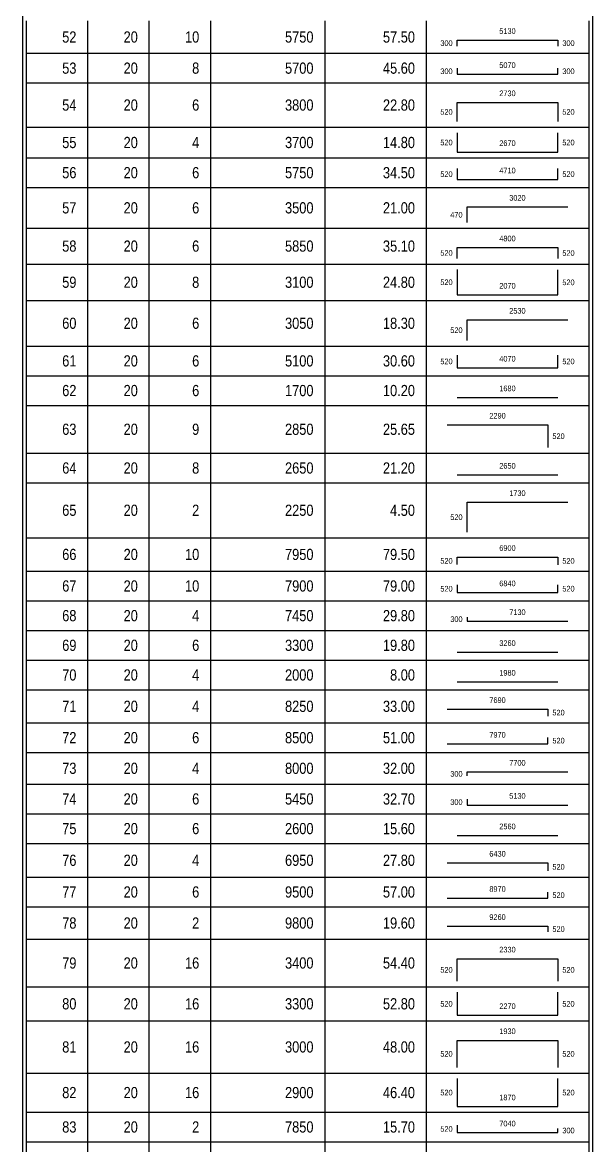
# Model space of a CAD drawing. Extents: x 0 to 206258, y -403073 to 0.
# Drawn here: x 117760 to 122863, y -210197 to -200139 of the extents above; entities that cross this region are included whole.
import ezdxf
from ezdxf.enums import TextEntityAlignment as Align

# ---------------------------------------------------------------- set-up
doc = ezdxf.new("R2010")
doc.units = 0
doc.header["$LTSCALE"] = 1000
for name, color, linetype, true_color in [('Quantity Table Line', 171, 'Continuous', 0xaaaaff), ('Quantity Table Rebar Line', 112, 'Continuous', 0x00bd5e), ('Quantity Table Text', 8, 'Continuous', 0x414141)]:
    doc.layers.add(name, color=color, linetype=linetype, true_color=true_color)
doc.layers.add('Section Small Text', color=5, linetype='Continuous')
doc.styles.add('Quantity Table Text', font='ARIALN.TTF', dxfattribs={"height": 100})
doc.styles.add('Section Small Text', font='ARIALN.TTF', dxfattribs={"height": 50})

msp = doc.modelspace()

# ---------------------------------------------------------------- linework, layer by layer
at = {"layer": 'Quantity Table Line', "transparency": 33554687}
for points in [[(117759.517, -179954.284), (117759.517, -220070.683)], [(122863.032, -179954.284), (122863.032, -220070.683)], [(117792.85, -200123.563), (117792.85, -200415.545)], [(118342.568, -200123.563), (118342.568, -200415.545)], [(118342.568, -200123.563), (118342.568, -200415.545)], [(118892.286, -200123.563), (118892.286, -200415.545)], [(118892.286, -200123.563), (118892.286, -200415.545)], [(119442.199, -200123.563), (119442.199, -200415.545)], [(119442.199, -200123.563), (119442.199, -200415.545)], [(120464.964, -200123.563), (120464.964, -200415.545)], [(120464.964, -200123.563), (120464.964, -200415.545)], [(121373.34, -200123.563), (121373.34, -200415.545)], [(121373.34, -200123.563), (121373.34, -200415.545)], [(122829.699, -200123.563), (122829.699, -200415.545)], [(117792.85, -200415.545), (118342.568, -200415.545)], [(117792.85, -200415.545), (118342.568, -200415.545)], [(117792.85, -200415.545), (117792.85, -200681.17)], [(118342.568, -200415.545), (118892.286, -200415.545)], [(118342.568, -200415.545), (118342.568, -200681.17)], [(118342.568, -200415.545), (118892.286, -200415.545)], [(118342.568, -200415.545), (118342.568, -200681.17)], [(118892.286, -200415.545), (119442.199, -200415.545)], [(118892.286, -200415.545), (118892.286, -200681.17)], [(118892.286, -200415.545), (119442.199, -200415.545)], [(118892.286, -200415.545), (118892.286, -200681.17)], [(119442.199, -200415.545), (120464.964, -200415.545)], [(119442.199, -200415.545), (119442.199, -200681.17)], [(119442.199, -200415.545), (120464.964, -200415.545)], [(119442.199, -200415.545), (119442.199, -200681.17)], [(120464.964, -200415.545), (121373.34, -200415.545)], [(120464.964, -200415.545), (120464.964, -200681.17)], [(120464.964, -200415.545), (121373.34, -200415.545)], [(120464.964, -200415.545), (120464.964, -200681.17)], [(121373.34, -200415.545), (122829.699, -200415.545)], [(121373.34, -200415.545), (121373.34, -200681.17)], [(121373.34, -200415.545), (122829.699, -200415.545)], [(121373.34, -200415.545), (121373.34, -200681.17)], [(122829.699, -200415.545), (122829.699, -200681.17)], [(117792.85, -200681.17), (118342.568, -200681.17)], [(117792.85, -200681.17), (118342.568, -200681.17)], [(117792.85, -200681.17), (117792.85, -201076.66)], [(118342.568, -200681.17), (118892.286, -200681.17)], [(118342.568, -200681.17), (118342.568, -201076.66)], [(118342.568, -200681.17), (118892.286, -200681.17)], [(118342.568, -200681.17), (118342.568, -201076.66)], [(118892.286, -200681.17), (119442.199, -200681.17)], [(118892.286, -200681.17), (118892.286, -201076.66)], [(118892.286, -200681.17), (119442.199, -200681.17)], [(118892.286, -200681.17), (118892.286, -201076.66)], [(119442.199, -200681.17), (120464.964, -200681.17)], [(119442.199, -200681.17), (119442.199, -201076.66)], [(119442.199, -200681.17), (120464.964, -200681.17)], [(119442.199, -200681.17), (119442.199, -201076.66)], [(120464.964, -200681.17), (121373.34, -200681.17)], [(120464.964, -200681.17), (120464.964, -201076.66)], [(120464.964, -200681.17), (121373.34, -200681.17)], [(120464.964, -200681.17), (120464.964, -201076.66)], [(121373.34, -200681.17), (122829.699, -200681.17)], [(121373.34, -200681.17), (121373.34, -201076.66)], [(121373.34, -200681.17), (122829.699, -200681.17)], [(121373.34, -200681.17), (121373.34, -201076.66)], [(122829.699, -200681.17), (122829.699, -201076.66)], [(117792.85, -201076.66), (118342.568, -201076.66)], [(117792.85, -201076.66), (118342.568, -201076.66)], [(117792.85, -201076.66), (117792.85, -201351.791)], [(118342.568, -201076.66), (118892.286, -201076.66)], [(118342.568, -201076.66), (118342.568, -201351.791)], [(118342.568, -201076.66), (118892.286, -201076.66)], [(118342.568, -201076.66), (118342.568, -201351.791)], [(118892.286, -201076.66), (119442.199, -201076.66)], [(118892.286, -201076.66), (118892.286, -201351.791)], [(118892.286, -201076.66), (119442.199, -201076.66)], [(118892.286, -201076.66), (118892.286, -201351.791)], [(119442.199, -201076.66), (120464.964, -201076.66)], [(119442.199, -201076.66), (119442.199, -201351.791)], [(119442.199, -201076.66), (120464.964, -201076.66)], [(119442.199, -201076.66), (119442.199, -201351.791)], [(120464.964, -201076.66), (121373.34, -201076.66)], [(120464.964, -201076.66), (120464.964, -201351.791)], [(120464.964, -201076.66), (121373.34, -201076.66)], [(120464.964, -201076.66), (120464.964, -201351.791)], [(121373.34, -201076.66), (122829.699, -201076.66)], [(121373.34, -201076.66), (121373.34, -201351.791)], [(121373.34, -201076.66), (122829.699, -201076.66)], [(121373.34, -201076.66), (121373.34, -201351.791)], [(122829.699, -201076.66), (122829.699, -201351.791)], [(117792.85, -201351.791), (118342.568, -201351.791)], [(117792.85, -201351.791), (118342.568, -201351.791)], [(117792.85, -201351.791), (117792.85, -201617.416)], [(118342.568, -201351.791), (118892.286, -201351.791)], [(118342.568, -201351.791), (118342.568, -201617.416)], [(118342.568, -201351.791), (118892.286, -201351.791)], [(118342.568, -201351.791), (118342.568, -201617.416)], [(118892.286, -201351.791), (119442.199, -201351.791)], [(118892.286, -201351.791), (118892.286, -201617.416)], [(118892.286, -201351.791), (119442.199, -201351.791)], [(118892.286, -201351.791), (118892.286, -201617.416)], [(119442.199, -201351.791), (120464.964, -201351.791)], [(119442.199, -201351.791), (119442.199, -201617.416)], [(119442.199, -201351.791), (120464.964, -201351.791)], [(119442.199, -201351.791), (119442.199, -201617.416)], [(120464.964, -201351.791), (121373.34, -201351.791)], [(120464.964, -201351.791), (120464.964, -201617.416)], [(120464.964, -201351.791), (121373.34, -201351.791)], [(120464.964, -201351.791), (120464.964, -201617.416)], [(121373.34, -201351.791), (122829.699, -201351.791)], [(121373.34, -201351.791), (121373.34, -201617.416)], [(121373.34, -201351.791), (122829.699, -201351.791)], [(121373.34, -201351.791), (121373.34, -201617.416)], [(122829.699, -201351.791), (122829.699, -201617.416)], [(117792.85, -201617.416), (118342.568, -201617.416)], [(117792.85, -201617.416), (118342.568, -201617.416)], [(117792.85, -201617.416), (117792.85, -201981.403)], [(118342.568, -201617.416), (118892.286, -201617.416)], [(118342.568, -201617.416), (118342.568, -201981.403)], [(118342.568, -201617.416), (118892.286, -201617.416)], [(118342.568, -201617.416), (118342.568, -201981.403)], [(118892.286, -201617.416), (119442.199, -201617.416)], [(118892.286, -201617.416), (118892.286, -201981.403)], [(118892.286, -201617.416), (119442.199, -201617.416)], [(118892.286, -201617.416), (118892.286, -201981.403)], [(119442.199, -201617.416), (120464.964, -201617.416)], [(119442.199, -201617.416), (119442.199, -201981.403)], [(119442.199, -201617.416), (120464.964, -201617.416)], [(119442.199, -201617.416), (119442.199, -201981.403)], [(120464.964, -201617.416), (121373.34, -201617.416)], [(120464.964, -201617.416), (120464.964, -201981.403)], [(120464.964, -201617.416), (121373.34, -201617.416)], [(120464.964, -201617.416), (120464.964, -201981.403)], [(121373.34, -201617.416), (122829.699, -201617.416)], [(121373.34, -201617.416), (121373.34, -201981.403)], [(121373.34, -201617.416), (122829.699, -201617.416)], [(121373.34, -201617.416), (121373.34, -201981.403)], [(122829.699, -201617.416), (122829.699, -201981.403)], [(117792.85, -201981.403), (118342.568, -201981.403)], [(117792.85, -201981.403), (118342.568, -201981.403)], [(117792.85, -201981.403), (117792.85, -202302.909)], [(118342.568, -201981.403), (118892.286, -201981.403)], [(118342.568, -201981.403), (118342.568, -202302.909)], [(118342.568, -201981.403), (118892.286, -201981.403)], [(118342.568, -201981.403), (118342.568, -202302.909)], [(118892.286, -201981.403), (119442.199, -201981.403)], [(118892.286, -201981.403), (118892.286, -202302.909)], [(118892.286, -201981.403), (119442.199, -201981.403)], [(118892.286, -201981.403), (118892.286, -202302.909)], [(119442.199, -201981.403), (120464.964, -201981.403)], [(119442.199, -201981.403), (119442.199, -202302.909)], [(119442.199, -201981.403), (120464.964, -201981.403)], [(119442.199, -201981.403), (119442.199, -202302.909)], [(120464.964, -201981.403), (121373.34, -201981.403)], [(120464.964, -201981.403), (120464.964, -202302.909)], [(120464.964, -201981.403), (121373.34, -201981.403)], [(120464.964, -201981.403), (120464.964, -202302.909)], [(121373.34, -201981.403), (122829.699, -201981.403)], [(121373.34, -201981.403), (121373.34, -202302.909)], [(121373.34, -201981.403), (122829.699, -201981.403)], [(121373.34, -201981.403), (121373.34, -202302.909)], [(122829.699, -201981.403), (122829.699, -202302.909)], [(117792.85, -202302.909), (118342.568, -202302.909)], [(117792.85, -202302.909), (118342.568, -202302.909)], [(117792.85, -202302.909), (117792.85, -202629)], [(118342.568, -202302.909), (118892.286, -202302.909)], [(118342.568, -202302.909), (118342.568, -202629)], [(118342.568, -202302.909), (118892.286, -202302.909)], [(118342.568, -202302.909), (118342.568, -202629)], [(118892.286, -202302.909), (119442.199, -202302.909)], [(118892.286, -202302.909), (118892.286, -202629)], [(118892.286, -202302.909), (119442.199, -202302.909)], [(118892.286, -202302.909), (118892.286, -202629)], [(119442.199, -202302.909), (120464.964, -202302.909)], [(119442.199, -202302.909), (119442.199, -202629)], [(119442.199, -202302.909), (120464.964, -202302.909)], [(119442.199, -202302.909), (119442.199, -202629)], [(120464.964, -202302.909), (121373.34, -202302.909)], [(120464.964, -202302.909), (120464.964, -202629)], [(120464.964, -202302.909), (121373.34, -202302.909)], [(120464.964, -202302.909), (120464.964, -202629)], [(121373.34, -202302.909), (122829.699, -202302.909)], [(121373.34, -202302.909), (121373.34, -202629)], [(121373.34, -202302.909), (122829.699, -202302.909)], [(121373.34, -202302.909), (121373.34, -202629)], [(122829.699, -202302.909), (122829.699, -202629)], [(117792.85, -202629), (118342.568, -202629)], [(117792.85, -202629), (118342.568, -202629)], [(117792.85, -202629), (117792.85, -203037.487)], [(118342.568, -202629), (118892.286, -202629)], [(118342.568, -202629), (118342.568, -203037.487)], [(118342.568, -202629), (118892.286, -202629)], [(118342.568, -202629), (118342.568, -203037.487)], [(118892.286, -202629), (119442.199, -202629)], [(118892.286, -202629), (118892.286, -203037.487)], [(118892.286, -202629), (119442.199, -202629)], [(118892.286, -202629), (118892.286, -203037.487)], [(119442.199, -202629), (120464.964, -202629)], [(119442.199, -202629), (119442.199, -203037.487)], [(119442.199, -202629), (120464.964, -202629)], [(119442.199, -202629), (119442.199, -203037.487)], [(120464.964, -202629), (121373.34, -202629)], [(120464.964, -202629), (120464.964, -203037.487)], [(120464.964, -202629), (121373.34, -202629)], [(120464.964, -202629), (120464.964, -203037.487)], [(121373.34, -202629), (122829.699, -202629)], [(121373.34, -202629), (121373.34, -203037.487)], [(121373.34, -202629), (122829.699, -202629)], [(121373.34, -202629), (121373.34, -203037.487)], [(122829.699, -202629), (122829.699, -203037.487)], [(117792.85, -203037.487), (118342.568, -203037.487)], [(117792.85, -203037.487), (118342.568, -203037.487)], [(117792.85, -203037.487), (117792.85, -203303.112)], [(118342.568, -203037.487), (118892.286, -203037.487)], [(118342.568, -203037.487), (118342.568, -203303.112)], [(118342.568, -203037.487), (118892.286, -203037.487)], [(118342.568, -203037.487), (118342.568, -203303.112)], [(118892.286, -203037.487), (119442.199, -203037.487)], [(118892.286, -203037.487), (118892.286, -203303.112)], [(118892.286, -203037.487), (119442.199, -203037.487)], [(118892.286, -203037.487), (118892.286, -203303.112)], [(119442.199, -203037.487), (120464.964, -203037.487)], [(119442.199, -203037.487), (119442.199, -203303.112)], [(119442.199, -203037.487), (120464.964, -203037.487)], [(119442.199, -203037.487), (119442.199, -203303.112)], [(120464.964, -203037.487), (121373.34, -203037.487)], [(120464.964, -203037.487), (120464.964, -203303.112)], [(120464.964, -203037.487), (121373.34, -203037.487)], [(120464.964, -203037.487), (120464.964, -203303.112)], [(121373.34, -203037.487), (122829.699, -203037.487)], [(121373.34, -203037.487), (121373.34, -203303.112)], [(121373.34, -203037.487), (122829.699, -203037.487)], [(121373.34, -203037.487), (121373.34, -203303.112)], [(122829.699, -203037.487), (122829.699, -203303.112)], [(117792.85, -203303.112), (118342.568, -203303.112)], [(117792.85, -203303.112), (118342.568, -203303.112)], [(117792.85, -203303.112), (117792.85, -203568.737)], [(118342.568, -203303.112), (118892.286, -203303.112)], [(118342.568, -203303.112), (118342.568, -203568.737)], [(118342.568, -203303.112), (118892.286, -203303.112)], [(118342.568, -203303.112), (118342.568, -203568.737)], [(118892.286, -203303.112), (119442.199, -203303.112)], [(118892.286, -203303.112), (118892.286, -203568.737)], [(118892.286, -203303.112), (119442.199, -203303.112)], [(118892.286, -203303.112), (118892.286, -203568.737)], [(119442.199, -203303.112), (120464.964, -203303.112)], [(119442.199, -203303.112), (119442.199, -203568.737)], [(119442.199, -203303.112), (120464.964, -203303.112)], [(119442.199, -203303.112), (119442.199, -203568.737)], [(120464.964, -203303.112), (121373.34, -203303.112)], [(120464.964, -203303.112), (120464.964, -203568.737)], [(120464.964, -203303.112), (121373.34, -203303.112)], [(120464.964, -203303.112), (120464.964, -203568.737)], [(121373.34, -203303.112), (122829.699, -203303.112)], [(121373.34, -203303.112), (121373.34, -203568.737)], [(121373.34, -203303.112), (122829.699, -203303.112)], [(121373.34, -203303.112), (121373.34, -203568.737)], [(122829.699, -203303.112), (122829.699, -203568.737)], [(117792.85, -203568.737), (118342.568, -203568.737)], [(117792.85, -203568.737), (118342.568, -203568.737)], [(117792.85, -203568.737), (117792.85, -203996.537)], [(118342.568, -203568.737), (118892.286, -203568.737)], [(118342.568, -203568.737), (118342.568, -203996.537)], [(118342.568, -203568.737), (118892.286, -203568.737)], [(118342.568, -203568.737), (118342.568, -203996.537)], [(118892.286, -203568.737), (119442.199, -203568.737)], [(118892.286, -203568.737), (118892.286, -203996.537)], [(118892.286, -203568.737), (119442.199, -203568.737)], [(118892.286, -203568.737), (118892.286, -203996.537)], [(119442.199, -203568.737), (120464.964, -203568.737)], [(119442.199, -203568.737), (119442.199, -203996.537)], [(119442.199, -203568.737), (120464.964, -203568.737)], [(119442.199, -203568.737), (119442.199, -203996.537)], [(120464.964, -203568.737), (121373.34, -203568.737)], [(120464.964, -203568.737), (120464.964, -203996.537)], [(120464.964, -203568.737), (121373.34, -203568.737)], [(120464.964, -203568.737), (120464.964, -203996.537)], [(121373.34, -203568.737), (122829.699, -203568.737)], [(121373.34, -203568.737), (121373.34, -203996.537)], [(121373.34, -203568.737), (122829.699, -203568.737)], [(121373.34, -203568.737), (121373.34, -203996.537)], [(122829.699, -203568.737), (122829.699, -203996.537)], [(117792.85, -203996.537), (118342.568, -203996.537)], [(117792.85, -203996.537), (118342.568, -203996.537)], [(117792.85, -203996.537), (117792.85, -204262.162)], [(118342.568, -203996.537), (118892.286, -203996.537)], [(118342.568, -203996.537), (118342.568, -204262.162)], [(118342.568, -203996.537), (118892.286, -203996.537)], [(118342.568, -203996.537), (118342.568, -204262.162)], [(118892.286, -203996.537), (119442.199, -203996.537)], [(118892.286, -203996.537), (118892.286, -204262.162)], [(118892.286, -203996.537), (119442.199, -203996.537)], [(118892.286, -203996.537), (118892.286, -204262.162)], [(119442.199, -203996.537), (120464.964, -203996.537)], [(119442.199, -203996.537), (119442.199, -204262.162)], [(119442.199, -203996.537), (120464.964, -203996.537)], [(119442.199, -203996.537), (119442.199, -204262.162)], [(120464.964, -203996.537), (121373.34, -203996.537)], [(120464.964, -203996.537), (120464.964, -204262.162)], [(120464.964, -203996.537), (121373.34, -203996.537)], [(120464.964, -203996.537), (120464.964, -204262.162)], [(121373.34, -203996.537), (122829.699, -203996.537)], [(121373.34, -203996.537), (121373.34, -204262.162)], [(121373.34, -203996.537), (122829.699, -203996.537)], [(121373.34, -203996.537), (121373.34, -204262.162)], [(122829.699, -203996.537), (122829.699, -204262.162)], [(117792.85, -204262.162), (118342.568, -204262.162)], [(117792.85, -204262.162), (118342.568, -204262.162)], [(117792.85, -204262.162), (117792.85, -204753.779)], [(118342.568, -204262.162), (118892.286, -204262.162)], [(118342.568, -204262.162), (118342.568, -204753.779)], [(118342.568, -204262.162), (118892.286, -204262.162)], [(118342.568, -204262.162), (118342.568, -204753.779)], [(118892.286, -204262.162), (119442.199, -204262.162)], [(118892.286, -204262.162), (118892.286, -204753.779)], [(118892.286, -204262.162), (119442.199, -204262.162)], [(118892.286, -204262.162), (118892.286, -204753.779)], [(119442.199, -204262.162), (120464.964, -204262.162)], [(119442.199, -204262.162), (119442.199, -204753.779)], [(119442.199, -204262.162), (120464.964, -204262.162)], [(119442.199, -204262.162), (119442.199, -204753.779)], [(120464.964, -204262.162), (121373.34, -204262.162)], [(120464.964, -204262.162), (120464.964, -204753.779)], [(120464.964, -204262.162), (121373.34, -204262.162)], [(120464.964, -204262.162), (120464.964, -204753.779)], [(121373.34, -204262.162), (122829.699, -204262.162)], [(121373.34, -204262.162), (121373.34, -204753.779)], [(121373.34, -204262.162), (122829.699, -204262.162)], [(121373.34, -204262.162), (121373.34, -204753.779)], [(122829.699, -204262.162), (122829.699, -204753.779)], [(117792.85, -204753.779), (118342.568, -204753.779)], [(117792.85, -204753.779), (118342.568, -204753.779)], [(117792.85, -204753.779), (117792.85, -205053.226)], [(118342.568, -204753.779), (118892.286, -204753.779)], [(118342.568, -204753.779), (118342.568, -205053.226)], [(118342.568, -204753.779), (118892.286, -204753.779)], [(118342.568, -204753.779), (118342.568, -205053.226)], [(118892.286, -204753.779), (119442.199, -204753.779)], [(118892.286, -204753.779), (118892.286, -205053.226)], [(118892.286, -204753.779), (119442.199, -204753.779)], [(118892.286, -204753.779), (118892.286, -205053.226)], [(119442.199, -204753.779), (120464.964, -204753.779)], [(119442.199, -204753.779), (119442.199, -205053.226)], [(119442.199, -204753.779), (120464.964, -204753.779)], [(119442.199, -204753.779), (119442.199, -205053.226)], [(120464.964, -204753.779), (121373.34, -204753.779)], [(120464.964, -204753.779), (120464.964, -205053.226)], [(120464.964, -204753.779), (121373.34, -204753.779)], [(120464.964, -204753.779), (120464.964, -205053.226)], [(121373.34, -204753.779), (122829.699, -204753.779)], [(121373.34, -204753.779), (121373.34, -205053.226)], [(121373.34, -204753.779), (122829.699, -204753.779)], [(121373.34, -204753.779), (121373.34, -205053.226)], [(122829.699, -204753.779), (122829.699, -205053.226)], [(117792.85, -205053.226), (118342.568, -205053.226)], [(117792.85, -205053.226), (118342.568, -205053.226)], [(117792.85, -205053.226), (117792.85, -205318.851)], [(118342.568, -205053.226), (118892.286, -205053.226)], [(118342.568, -205053.226), (118342.568, -205318.851)], [(118342.568, -205053.226), (118892.286, -205053.226)], [(118342.568, -205053.226), (118342.568, -205318.851)], [(118892.286, -205053.226), (119442.199, -205053.226)], [(118892.286, -205053.226), (118892.286, -205318.851)], [(118892.286, -205053.226), (119442.199, -205053.226)], [(118892.286, -205053.226), (118892.286, -205318.851)], [(119442.199, -205053.226), (120464.964, -205053.226)], [(119442.199, -205053.226), (119442.199, -205318.851)], [(119442.199, -205053.226), (120464.964, -205053.226)], [(119442.199, -205053.226), (119442.199, -205318.851)], [(120464.964, -205053.226), (121373.34, -205053.226)], [(120464.964, -205053.226), (120464.964, -205318.851)], [(120464.964, -205053.226), (121373.34, -205053.226)], [(120464.964, -205053.226), (120464.964, -205318.851)], [(121373.34, -205053.226), (122829.699, -205053.226)], [(121373.34, -205053.226), (121373.34, -205318.851)], [(121373.34, -205053.226), (122829.699, -205053.226)], [(121373.34, -205053.226), (121373.34, -205318.851)], [(122829.699, -205053.226), (122829.699, -205318.851)], [(117792.85, -205318.851), (118342.568, -205318.851)], [(117792.85, -205318.851), (118342.568, -205318.851)], [(117792.85, -205318.851), (117792.85, -205584.476)], [(118342.568, -205318.851), (118892.286, -205318.851)], [(118342.568, -205318.851), (118342.568, -205584.476)], [(118342.568, -205318.851), (118892.286, -205318.851)], [(118342.568, -205318.851), (118342.568, -205584.476)], [(118892.286, -205318.851), (119442.199, -205318.851)], [(118892.286, -205318.851), (118892.286, -205584.476)], [(118892.286, -205318.851), (119442.199, -205318.851)], [(118892.286, -205318.851), (118892.286, -205584.476)], [(119442.199, -205318.851), (120464.964, -205318.851)], [(119442.199, -205318.851), (119442.199, -205584.476)], [(119442.199, -205318.851), (120464.964, -205318.851)], [(119442.199, -205318.851), (119442.199, -205584.476)], [(120464.964, -205318.851), (121373.34, -205318.851)], [(120464.964, -205318.851), (120464.964, -205584.476)], [(120464.964, -205318.851), (121373.34, -205318.851)], [(120464.964, -205318.851), (120464.964, -205584.476)], [(121373.34, -205318.851), (122829.699, -205318.851)], [(121373.34, -205318.851), (121373.34, -205584.476)], [(121373.34, -205318.851), (122829.699, -205318.851)], [(121373.34, -205318.851), (121373.34, -205584.476)], [(122829.699, -205318.851), (122829.699, -205584.476)], [(117792.85, -205584.476), (118342.568, -205584.476)], [(117792.85, -205584.476), (118342.568, -205584.476)], [(117792.85, -205584.476), (117792.85, -205850.101)], [(118342.568, -205584.476), (118892.286, -205584.476)], [(118342.568, -205584.476), (118342.568, -205850.101)], [(118342.568, -205584.476), (118892.286, -205584.476)], [(118342.568, -205584.476), (118342.568, -205850.101)], [(118892.286, -205584.476), (119442.199, -205584.476)], [(118892.286, -205584.476), (118892.286, -205850.101)], [(118892.286, -205584.476), (119442.199, -205584.476)], [(118892.286, -205584.476), (118892.286, -205850.101)], [(119442.199, -205584.476), (120464.964, -205584.476)], [(119442.199, -205584.476), (119442.199, -205850.101)], [(119442.199, -205584.476), (120464.964, -205584.476)], [(119442.199, -205584.476), (119442.199, -205850.101)], [(120464.964, -205584.476), (121373.34, -205584.476)], [(120464.964, -205584.476), (120464.964, -205850.101)], [(120464.964, -205584.476), (121373.34, -205584.476)], [(120464.964, -205584.476), (120464.964, -205850.101)], [(121373.34, -205584.476), (122829.699, -205584.476)], [(121373.34, -205584.476), (121373.34, -205850.101)], [(121373.34, -205584.476), (122829.699, -205584.476)], [(121373.34, -205584.476), (121373.34, -205850.101)], [(122829.699, -205584.476), (122829.699, -205850.101)], [(117792.85, -205850.101), (118342.568, -205850.101)], [(117792.85, -205850.101), (118342.568, -205850.101)], [(117792.85, -205850.101), (117792.85, -206115.726)], [(118342.568, -205850.101), (118892.286, -205850.101)], [(118342.568, -205850.101), (118342.568, -206115.726)], [(118342.568, -205850.101), (118892.286, -205850.101)], [(118342.568, -205850.101), (118342.568, -206115.726)], [(118892.286, -205850.101), (119442.199, -205850.101)], [(118892.286, -205850.101), (118892.286, -206115.726)], [(118892.286, -205850.101), (119442.199, -205850.101)], [(118892.286, -205850.101), (118892.286, -206115.726)], [(119442.199, -205850.101), (120464.964, -205850.101)], [(119442.199, -205850.101), (119442.199, -206115.726)], [(119442.199, -205850.101), (120464.964, -205850.101)], [(119442.199, -205850.101), (119442.199, -206115.726)], [(120464.964, -205850.101), (121373.34, -205850.101)], [(120464.964, -205850.101), (120464.964, -206115.726)], [(120464.964, -205850.101), (121373.34, -205850.101)], [(120464.964, -205850.101), (120464.964, -206115.726)], [(121373.34, -205850.101), (122829.699, -205850.101)], [(121373.34, -205850.101), (121373.34, -206115.726)], [(121373.34, -205850.101), (122829.699, -205850.101)], [(121373.34, -205850.101), (121373.34, -206115.726)], [(122829.699, -205850.101), (122829.699, -206115.726)], [(117792.85, -206115.726), (118342.568, -206115.726)], [(117792.85, -206115.726), (118342.568, -206115.726)], [(117792.85, -206115.726), (117792.85, -206411.663)], [(118342.568, -206115.726), (118892.286, -206115.726)], [(118342.568, -206115.726), (118342.568, -206411.663)], [(118342.568, -206115.726), (118892.286, -206115.726)], [(118342.568, -206115.726), (118342.568, -206411.663)], [(118892.286, -206115.726), (119442.199, -206115.726)], [(118892.286, -206115.726), (118892.286, -206411.663)], [(118892.286, -206115.726), (119442.199, -206115.726)], [(118892.286, -206115.726), (118892.286, -206411.663)], [(119442.199, -206115.726), (120464.964, -206115.726)], [(119442.199, -206115.726), (119442.199, -206411.663)], [(119442.199, -206115.726), (120464.964, -206115.726)], [(119442.199, -206115.726), (119442.199, -206411.663)], [(120464.964, -206115.726), (121373.34, -206115.726)], [(120464.964, -206115.726), (120464.964, -206411.663)], [(120464.964, -206115.726), (121373.34, -206115.726)], [(120464.964, -206115.726), (120464.964, -206411.663)], [(121373.34, -206115.726), (122829.699, -206115.726)], [(121373.34, -206115.726), (121373.34, -206411.663)], [(121373.34, -206115.726), (122829.699, -206115.726)], [(121373.34, -206115.726), (121373.34, -206411.663)], [(122829.699, -206115.726), (122829.699, -206411.663)], [(117792.85, -206411.663), (118342.568, -206411.663)], [(117792.85, -206411.663), (118342.568, -206411.663)], [(117792.85, -206411.663), (117792.85, -206677.288)], [(118342.568, -206411.663), (118892.286, -206411.663)], [(118342.568, -206411.663), (118342.568, -206677.288)], [(118342.568, -206411.663), (118892.286, -206411.663)], [(118342.568, -206411.663), (118342.568, -206677.288)], [(118892.286, -206411.663), (119442.199, -206411.663)], [(118892.286, -206411.663), (118892.286, -206677.288)], [(118892.286, -206411.663), (119442.199, -206411.663)], [(118892.286, -206411.663), (118892.286, -206677.288)], [(119442.199, -206411.663), (120464.964, -206411.663)], [(119442.199, -206411.663), (119442.199, -206677.288)], [(119442.199, -206411.663), (120464.964, -206411.663)], [(119442.199, -206411.663), (119442.199, -206677.288)], [(120464.964, -206411.663), (121373.34, -206411.663)], [(120464.964, -206411.663), (120464.964, -206677.288)], [(120464.964, -206411.663), (121373.34, -206411.663)], [(120464.964, -206411.663), (120464.964, -206677.288)], [(121373.34, -206411.663), (122829.699, -206411.663)], [(121373.34, -206411.663), (121373.34, -206677.288)], [(121373.34, -206411.663), (122829.699, -206411.663)], [(121373.34, -206411.663), (121373.34, -206677.288)], [(122829.699, -206411.663), (122829.699, -206677.288)], [(117792.85, -206677.288), (118342.568, -206677.288)], [(117792.85, -206677.288), (118342.568, -206677.288)], [(117792.85, -206677.288), (117792.85, -206960.445)], [(118342.568, -206677.288), (118892.286, -206677.288)], [(118342.568, -206677.288), (118342.568, -206960.445)], [(118342.568, -206677.288), (118892.286, -206677.288)], [(118342.568, -206677.288), (118342.568, -206960.445)], [(118892.286, -206677.288), (119442.199, -206677.288)], [(118892.286, -206677.288), (118892.286, -206960.445)], [(118892.286, -206677.288), (119442.199, -206677.288)], [(118892.286, -206677.288), (118892.286, -206960.445)], [(119442.199, -206677.288), (120464.964, -206677.288)], [(119442.199, -206677.288), (119442.199, -206960.445)], [(119442.199, -206677.288), (120464.964, -206677.288)], [(119442.199, -206677.288), (119442.199, -206960.445)], [(120464.964, -206677.288), (121373.34, -206677.288)], [(120464.964, -206677.288), (120464.964, -206960.445)], [(120464.964, -206677.288), (121373.34, -206677.288)], [(120464.964, -206677.288), (120464.964, -206960.445)], [(121373.34, -206677.288), (122829.699, -206677.288)], [(121373.34, -206677.288), (121373.34, -206960.445)], [(121373.34, -206677.288), (122829.699, -206677.288)], [(121373.34, -206677.288), (121373.34, -206960.445)], [(122829.699, -206677.288), (122829.699, -206960.445)], [(117792.85, -206960.445), (118342.568, -206960.445)], [(117792.85, -206960.445), (118342.568, -206960.445)], [(117792.85, -206960.445), (117792.85, -207226.07)], [(118342.568, -206960.445), (118892.286, -206960.445)], [(118342.568, -206960.445), (118342.568, -207226.07)], [(118342.568, -206960.445), (118892.286, -206960.445)], [(118342.568, -206960.445), (118342.568, -207226.07)], [(118892.286, -206960.445), (119442.199, -206960.445)], [(118892.286, -206960.445), (118892.286, -207226.07)], [(118892.286, -206960.445), (119442.199, -206960.445)], [(118892.286, -206960.445), (118892.286, -207226.07)], [(119442.199, -206960.445), (120464.964, -206960.445)], [(119442.199, -206960.445), (119442.199, -207226.07)], [(119442.199, -206960.445), (120464.964, -206960.445)], [(119442.199, -206960.445), (119442.199, -207226.07)], [(120464.964, -206960.445), (121373.34, -206960.445)], [(120464.964, -206960.445), (120464.964, -207226.07)], [(120464.964, -206960.445), (121373.34, -206960.445)], [(120464.964, -206960.445), (120464.964, -207226.07)], [(121373.34, -206960.445), (122829.699, -206960.445)], [(121373.34, -206960.445), (121373.34, -207226.07)], [(121373.34, -206960.445), (122829.699, -206960.445)], [(121373.34, -206960.445), (121373.34, -207226.07)], [(122829.699, -206960.445), (122829.699, -207226.07)], [(117792.85, -207226.07), (118342.568, -207226.07)], [(117792.85, -207226.07), (118342.568, -207226.07)], [(117792.85, -207226.07), (117792.85, -207491.695)], [(118342.568, -207226.07), (118892.286, -207226.07)], [(118342.568, -207226.07), (118342.568, -207491.695)], [(118342.568, -207226.07), (118892.286, -207226.07)], [(118342.568, -207226.07), (118342.568, -207491.695)], [(118892.286, -207226.07), (119442.199, -207226.07)], [(118892.286, -207226.07), (118892.286, -207491.695)], [(118892.286, -207226.07), (119442.199, -207226.07)], [(118892.286, -207226.07), (118892.286, -207491.695)], [(119442.199, -207226.07), (120464.964, -207226.07)], [(119442.199, -207226.07), (119442.199, -207491.695)], [(119442.199, -207226.07), (120464.964, -207226.07)], [(119442.199, -207226.07), (119442.199, -207491.695)], [(120464.964, -207226.07), (121373.34, -207226.07)], [(120464.964, -207226.07), (120464.964, -207491.695)], [(120464.964, -207226.07), (121373.34, -207226.07)], [(120464.964, -207226.07), (120464.964, -207491.695)], [(121373.34, -207226.07), (122829.699, -207226.07)], [(121373.34, -207226.07), (121373.34, -207491.695)], [(121373.34, -207226.07), (122829.699, -207226.07)], [(121373.34, -207226.07), (121373.34, -207491.695)], [(122829.699, -207226.07), (122829.699, -207491.695)], [(117792.85, -207491.695), (118342.568, -207491.695)], [(117792.85, -207491.695), (118342.568, -207491.695)], [(117792.85, -207491.695), (117792.85, -207793.572)], [(118342.568, -207491.695), (118892.286, -207491.695)], [(118342.568, -207491.695), (118342.568, -207793.572)], [(118342.568, -207491.695), (118892.286, -207491.695)], [(118342.568, -207491.695), (118342.568, -207793.572)], [(118892.286, -207491.695), (119442.199, -207491.695)], [(118892.286, -207491.695), (118892.286, -207793.572)], [(118892.286, -207491.695), (119442.199, -207491.695)], [(118892.286, -207491.695), (118892.286, -207793.572)], [(119442.199, -207491.695), (120464.964, -207491.695)], [(119442.199, -207491.695), (119442.199, -207793.572)], [(119442.199, -207491.695), (120464.964, -207491.695)], [(119442.199, -207491.695), (119442.199, -207793.572)], [(120464.964, -207491.695), (121373.34, -207491.695)], [(120464.964, -207491.695), (120464.964, -207793.572)], [(120464.964, -207491.695), (121373.34, -207491.695)], [(120464.964, -207491.695), (120464.964, -207793.572)], [(121373.34, -207491.695), (122829.699, -207491.695)], [(121373.34, -207491.695), (121373.34, -207793.572)], [(121373.34, -207491.695), (122829.699, -207491.695)], [(121373.34, -207491.695), (121373.34, -207793.572)], [(122829.699, -207491.695), (122829.699, -207793.572)], [(117792.85, -207793.572), (118342.568, -207793.572)], [(117792.85, -207793.572), (118342.568, -207793.572)], [(117792.85, -207793.572), (117792.85, -208059.197)], [(118342.568, -207793.572), (118892.286, -207793.572)], [(118342.568, -207793.572), (118342.568, -208059.197)], [(118342.568, -207793.572), (118892.286, -207793.572)], [(118342.568, -207793.572), (118342.568, -208059.197)], [(118892.286, -207793.572), (119442.199, -207793.572)], [(118892.286, -207793.572), (118892.286, -208059.197)], [(118892.286, -207793.572), (119442.199, -207793.572)], [(118892.286, -207793.572), (118892.286, -208059.197)], [(119442.199, -207793.572), (120464.964, -207793.572)], [(119442.199, -207793.572), (119442.199, -208059.197)], [(119442.199, -207793.572), (120464.964, -207793.572)], [(119442.199, -207793.572), (119442.199, -208059.197)], [(120464.964, -207793.572), (121373.34, -207793.572)], [(120464.964, -207793.572), (120464.964, -208059.197)], [(120464.964, -207793.572), (121373.34, -207793.572)], [(120464.964, -207793.572), (120464.964, -208059.197)], [(121373.34, -207793.572), (122829.699, -207793.572)], [(121373.34, -207793.572), (121373.34, -208059.197)], [(121373.34, -207793.572), (122829.699, -207793.572)], [(121373.34, -207793.572), (121373.34, -208059.197)], [(122829.699, -207793.572), (122829.699, -208059.197)], [(117792.85, -208059.197), (118342.568, -208059.197)], [(117792.85, -208059.197), (118342.568, -208059.197)], [(117792.85, -208059.197), (117792.85, -208349.995)], [(118342.568, -208059.197), (118892.286, -208059.197)], [(118342.568, -208059.197), (118342.568, -208349.995)], [(118342.568, -208059.197), (118892.286, -208059.197)], [(118342.568, -208059.197), (118342.568, -208349.995)], [(118892.286, -208059.197), (119442.199, -208059.197)], [(118892.286, -208059.197), (118892.286, -208349.995)], [(118892.286, -208059.197), (119442.199, -208059.197)], [(118892.286, -208059.197), (118892.286, -208349.995)], [(119442.199, -208059.197), (120464.964, -208059.197)], [(119442.199, -208059.197), (119442.199, -208349.995)], [(119442.199, -208059.197), (120464.964, -208059.197)], [(119442.199, -208059.197), (119442.199, -208349.995)], [(120464.964, -208059.197), (121373.34, -208059.197)], [(120464.964, -208059.197), (120464.964, -208349.995)], [(120464.964, -208059.197), (121373.34, -208059.197)], [(120464.964, -208059.197), (120464.964, -208349.995)], [(121373.34, -208059.197), (122829.699, -208059.197)], [(121373.34, -208059.197), (121373.34, -208349.995)], [(121373.34, -208059.197), (122829.699, -208059.197)], [(121373.34, -208059.197), (121373.34, -208349.995)], [(122829.699, -208059.197), (122829.699, -208349.995)], [(117792.85, -208349.995), (118342.568, -208349.995)], [(117792.85, -208349.995), (118342.568, -208349.995)], [(117792.85, -208349.995), (117792.85, -208774.989)], [(118342.568, -208349.995), (118892.286, -208349.995)], [(118342.568, -208349.995), (118342.568, -208774.989)], [(118342.568, -208349.995), (118892.286, -208349.995)], [(118342.568, -208349.995), (118342.568, -208774.989)], [(118892.286, -208349.995), (119442.199, -208349.995)], [(118892.286, -208349.995), (118892.286, -208774.989)], [(118892.286, -208349.995), (119442.199, -208349.995)], [(118892.286, -208349.995), (118892.286, -208774.989)], [(119442.199, -208349.995), (120464.964, -208349.995)], [(119442.199, -208349.995), (119442.199, -208774.989)], [(119442.199, -208349.995), (120464.964, -208349.995)], [(119442.199, -208349.995), (119442.199, -208774.989)], [(120464.964, -208349.995), (121373.34, -208349.995)], [(120464.964, -208349.995), (120464.964, -208774.989)], [(120464.964, -208349.995), (121373.34, -208349.995)], [(120464.964, -208349.995), (120464.964, -208774.989)], [(121373.34, -208349.995), (122829.699, -208349.995)], [(121373.34, -208349.995), (121373.34, -208774.989)], [(121373.34, -208349.995), (122829.699, -208349.995)], [(121373.34, -208349.995), (121373.34, -208774.989)], [(122829.699, -208349.995), (122829.699, -208774.989)], [(117792.85, -208774.989), (118342.568, -208774.989)], [(117792.85, -208774.989), (118342.568, -208774.989)], [(117792.85, -208774.989), (117792.85, -209081.09)], [(118342.568, -208774.989), (118892.286, -208774.989)], [(118342.568, -208774.989), (118342.568, -209081.09)], [(118342.568, -208774.989), (118892.286, -208774.989)], [(118342.568, -208774.989), (118342.568, -209081.09)], [(118892.286, -208774.989), (119442.199, -208774.989)], [(118892.286, -208774.989), (118892.286, -209081.09)], [(118892.286, -208774.989), (119442.199, -208774.989)], [(118892.286, -208774.989), (118892.286, -209081.09)], [(119442.199, -208774.989), (120464.964, -208774.989)], [(119442.199, -208774.989), (119442.199, -209081.09)], [(119442.199, -208774.989), (120464.964, -208774.989)], [(119442.199, -208774.989), (119442.199, -209081.09)], [(120464.964, -208774.989), (121373.34, -208774.989)], [(120464.964, -208774.989), (120464.964, -209081.09)], [(120464.964, -208774.989), (121373.34, -208774.989)], [(120464.964, -208774.989), (120464.964, -209081.09)], [(121373.34, -208774.989), (122829.699, -208774.989)], [(121373.34, -208774.989), (121373.34, -209081.09)], [(121373.34, -208774.989), (122829.699, -208774.989)], [(121373.34, -208774.989), (121373.34, -209081.09)], [(122829.699, -208774.989), (122829.699, -209081.09)], [(117792.85, -209081.09), (118342.568, -209081.09)], [(117792.85, -209081.09), (118342.568, -209081.09)], [(117792.85, -209081.09), (117792.85, -209547.868)], [(118342.568, -209081.09), (118892.286, -209081.09)], [(118342.568, -209081.09), (118342.568, -209547.868)], [(118342.568, -209081.09), (118892.286, -209081.09)], [(118342.568, -209081.09), (118342.568, -209547.868)], [(118892.286, -209081.09), (119442.199, -209081.09)], [(118892.286, -209081.09), (118892.286, -209547.868)], [(118892.286, -209081.09), (119442.199, -209081.09)], [(118892.286, -209081.09), (118892.286, -209547.868)], [(119442.199, -209081.09), (120464.964, -209081.09)], [(119442.199, -209081.09), (119442.199, -209547.868)], [(119442.199, -209081.09), (120464.964, -209081.09)], [(119442.199, -209081.09), (119442.199, -209547.868)], [(120464.964, -209081.09), (121373.34, -209081.09)], [(120464.964, -209081.09), (120464.964, -209547.868)], [(120464.964, -209081.09), (121373.34, -209081.09)], [(120464.964, -209081.09), (120464.964, -209547.868)], [(121373.34, -209081.09), (122829.699, -209081.09)], [(121373.34, -209081.09), (121373.34, -209547.868)], [(121373.34, -209081.09), (122829.699, -209081.09)], [(121373.34, -209081.09), (121373.34, -209547.868)], [(122829.699, -209081.09), (122829.699, -209547.868)], [(117792.85, -209547.868), (118342.568, -209547.868)], [(117792.85, -209547.868), (118342.568, -209547.868)], [(117792.85, -209547.868), (117792.85, -209898.244)], [(118342.568, -209547.868), (118892.286, -209547.868)], [(118342.568, -209547.868), (118342.568, -209898.244)], [(118342.568, -209547.868), (118892.286, -209547.868)], [(118342.568, -209547.868), (118342.568, -209898.244)], [(118892.286, -209547.868), (119442.199, -209547.868)], [(118892.286, -209547.868), (118892.286, -209898.244)], [(118892.286, -209547.868), (119442.199, -209547.868)], [(118892.286, -209547.868), (118892.286, -209898.244)], [(119442.199, -209547.868), (120464.964, -209547.868)], [(119442.199, -209547.868), (119442.199, -209898.244)], [(119442.199, -209547.868), (120464.964, -209547.868)], [(119442.199, -209547.868), (119442.199, -209898.244)], [(120464.964, -209547.868), (121373.34, -209547.868)], [(120464.964, -209547.868), (120464.964, -209898.244)], [(120464.964, -209547.868), (121373.34, -209547.868)], [(120464.964, -209547.868), (120464.964, -209898.244)], [(121373.34, -209547.868), (122829.699, -209547.868)], [(121373.34, -209547.868), (121373.34, -209898.244)], [(121373.34, -209547.868), (122829.699, -209547.868)], [(121373.34, -209547.868), (121373.34, -209898.244)], [(122829.699, -209547.868), (122829.699, -209898.244)], [(117792.85, -209898.244), (118342.568, -209898.244)], [(117792.85, -209898.244), (118342.568, -209898.244)], [(117792.85, -209898.244), (117792.85, -210163.869)], [(118342.568, -209898.244), (118892.286, -209898.244)], [(118342.568, -209898.244), (118342.568, -210163.869)], [(118342.568, -209898.244), (118892.286, -209898.244)], [(118342.568, -209898.244), (118342.568, -210163.869)], [(118892.286, -209898.244), (119442.199, -209898.244)], [(118892.286, -209898.244), (118892.286, -210163.869)], [(118892.286, -209898.244), (119442.199, -209898.244)], [(118892.286, -209898.244), (118892.286, -210163.869)], [(119442.199, -209898.244), (120464.964, -209898.244)], [(119442.199, -209898.244), (119442.199, -210163.869)], [(119442.199, -209898.244), (120464.964, -209898.244)], [(119442.199, -209898.244), (119442.199, -210163.869)], [(120464.964, -209898.244), (121373.34, -209898.244)], [(120464.964, -209898.244), (120464.964, -210163.869)], [(120464.964, -209898.244), (121373.34, -209898.244)], [(120464.964, -209898.244), (120464.964, -210163.869)], [(121373.34, -209898.244), (122829.699, -209898.244)], [(121373.34, -209898.244), (121373.34, -210163.869)], [(121373.34, -209898.244), (122829.699, -209898.244)], [(121373.34, -209898.244), (121373.34, -210163.869)], [(122829.699, -209898.244), (122829.699, -210163.869)], [(117792.85, -210163.869), (118342.568, -210163.869)], [(117792.85, -210163.869), (118342.568, -210163.869)], [(117792.85, -210163.869), (117792.85, -210462.108)], [(118342.568, -210163.869), (118892.286, -210163.869)], [(118342.568, -210163.869), (118342.568, -210462.108)], [(118342.568, -210163.869), (118892.286, -210163.869)], [(118342.568, -210163.869), (118342.568, -210462.108)], [(118892.286, -210163.869), (119442.199, -210163.869)], [(118892.286, -210163.869), (118892.286, -210462.108)], [(118892.286, -210163.869), (119442.199, -210163.869)], [(118892.286, -210163.869), (118892.286, -210462.108)], [(119442.199, -210163.869), (120464.964, -210163.869)], [(119442.199, -210163.869), (119442.199, -210462.108)], [(119442.199, -210163.869), (120464.964, -210163.869)], [(119442.199, -210163.869), (119442.199, -210462.108)], [(120464.964, -210163.869), (121373.34, -210163.869)], [(120464.964, -210163.869), (120464.964, -210462.108)], [(120464.964, -210163.869), (121373.34, -210163.869)], [(120464.964, -210163.869), (120464.964, -210462.108)], [(121373.34, -210163.869), (122829.699, -210163.869)], [(121373.34, -210163.869), (121373.34, -210462.108)], [(121373.34, -210163.869), (122829.699, -210163.869)], [(121373.34, -210163.869), (121373.34, -210462.108)], [(122829.699, -210163.869), (122829.699, -210462.108)]]:
    msp.add_lwpolyline(points, dxfattribs=at)
at = {"layer": 'Quantity Table Rebar Line', "transparency": 33554687}
for points in [[(121651.519, -200350.495), (121651.519, -200297.782), (122551.519, -200297.782), (122551.519, -200350.495)], [(121651.519, -200549.76), (121651.519, -200603.098), (122551.519, -200603.098), (122551.519, -200549.76)], [(121651.519, -201026.66), (121651.519, -200855.388), (122551.519, -200855.388), (122551.519, -201026.66)], [(121651.519, -201126.66), (121651.519, -201301.791), (122551.519, -201301.791), (122551.519, -201126.66)], [(121651.519, -201448.329), (121651.519, -201546.713), (122551.519, -201546.713), (122551.519, -201447.564)], [(121740.609, -201931.403), (121740.609, -201791.635), (122640.609, -201791.635)], [(121651.519, -202252.158), (121651.519, -202155.622), (122551.519, -202155.622), (122551.519, -202252.909)], [(121651.519, -202352.909), (121651.519, -202579), (122551.519, -202579), (122551.519, -202354.655)], [(121740.609, -202987.487), (121740.609, -202803.219), (122640.609, -202803.219)], [(121651.519, -203117.638), (121651.519, -203232.409), (122551.519, -203232.409), (122551.519, -203117.638)], [(121651.519, -203498.034), (122551.519, -203498.034)], [(121562.43, -203742.956), (122462.43, -203742.956), (122462.43, -203946.537)], [(121651.519, -204191.459), (122551.519, -204191.459)], [(121740.609, -204703.779), (121740.609, -204436.381), (122640.609, -204436.381)], [(121651.519, -204995.119), (121651.519, -204927.998), (122551.519, -204927.998), (122551.519, -204995.642)], [(121651.519, -205176.662), (121651.519, -205244.373), (122551.519, -205244.373), (122551.519, -205176.135)], [(121740.609, -205464.669), (121740.609, -205502.537), (122640.609, -205502.537)], [(121651.519, -205779.398), (122551.519, -205779.398)], [(121651.519, -206045.023), (122551.519, -206045.023)], [(121562.43, -206289.945), (122462.43, -206289.945), (122462.43, -206350.569)], [(121562.43, -206600.52), (122462.43, -206600.52), (122462.43, -206541.967)], [(121740.609, -206886.572), (121740.609, -206851.507), (122640.609, -206851.507)], [(121740.609, -207095.19), (121740.609, -207147.822), (122640.609, -207147.822)], [(121651.519, -207420.992), (122551.519, -207420.992)], [(121562.43, -207665.914), (122462.43, -207665.914), (122462.43, -207738.418)], [(121562.43, -207980.796), (122462.43, -207980.796), (122462.43, -207928.776)], [(121562.43, -208233.416), (122462.43, -208233.416), (122462.43, -208283.761)], [(121651.519, -208724.989), (121651.519, -208524.214), (122551.519, -208524.214), (122551.519, -208724.989)], [(121651.519, -208824.989), (121651.519, -209031.09), (122551.519, -209031.09), (122551.519, -208824.989)], [(121651.519, -209497.868), (121651.519, -209255.308), (122551.519, -209255.308), (122551.519, -209497.868)], [(121651.519, -209597.868), (121651.519, -209848.244), (122551.519, -209848.244), (122551.519, -209597.868)], [(121651.519, -210016.277), (121651.519, -210082.062), (122551.519, -210082.062), (122551.519, -210043.666)]]:
    msp.add_lwpolyline(points, dxfattribs=at)

# ---------------------------------------------------------------- texts
at = {"layer": 'Quantity Table Text', "transparency": 33554687, "style": 'Quantity Table Text'}
for s, p in [('52', (118242.568, -200269.554)), ('20', (118792.286, -200269.554)), ('10', (119342.199, -200269.554)), ('5750', (120364.964, -200269.554)), ('57.50', (121273.34, -200269.554)), ('53', (118242.568, -200548.357)), ('20', (118792.286, -200548.357)), ('8', (119342.199, -200548.357)), ('5700', (120364.964, -200548.357)), ('45.60', (121273.34, -200548.357)), ('54', (118242.568, -200878.915)), ('20', (118792.286, -200878.915)), ('6', (119342.199, -200878.915)), ('3800', (120364.964, -200878.915)), ('22.80', (121273.34, -200878.915)), ('55', (118242.568, -201214.225)), ('20', (118792.286, -201214.225)), ('4', (119342.199, -201214.225)), ('3700', (120364.964, -201214.225)), ('14.80', (121273.34, -201214.225)), ('56', (118242.568, -201484.604)), ('20', (118792.286, -201484.604)), ('6', (119342.199, -201484.604)), ('5750', (120364.964, -201484.604)), ('34.50', (121273.34, -201484.604)), ('57', (118242.568, -201799.409)), ('20', (118792.286, -201799.409)), ('6', (119342.199, -201799.409)), ('3500', (120364.964, -201799.409)), ('21.00', (121273.34, -201799.409)), ('58', (118242.568, -202142.156)), ('20', (118792.286, -202142.156)), ('6', (119342.199, -202142.156)), ('5850', (120364.964, -202142.156)), ('35.10', (121273.34, -202142.156)), ('59', (118242.568, -202465.954)), ('20', (118792.286, -202465.954)), ('8', (119342.199, -202465.954)), ('3100', (120364.964, -202465.954)), ('24.80', (121273.34, -202465.954)), ('60', (118242.568, -202833.244)), ('20', (118792.286, -202833.244)), ('6', (119342.199, -202833.244)), ('3050', (120364.964, -202833.244)), ('18.30', (121273.34, -202833.244)), ('61', (118242.568, -203170.3)), ('20', (118792.286, -203170.3)), ('6', (119342.199, -203170.3)), ('5100', (120364.964, -203170.3)), ('30.60', (121273.34, -203170.3)), ('62', (118242.568, -203435.925)), ('20', (118792.286, -203435.925)), ('6', (119342.199, -203435.925)), ('1700', (120364.964, -203435.925)), ('10.20', (121273.34, -203435.925)), ('63', (118242.568, -203782.637)), ('20', (118792.286, -203782.637)), ('9', (119342.199, -203782.637)), ('2850', (120364.964, -203782.637)), ('25.65', (121273.34, -203782.637)), ('64', (118242.568, -204129.349)), ('20', (118792.286, -204129.349)), ('8', (119342.199, -204129.349)), ('2650', (120364.964, -204129.349)), ('21.20', (121273.34, -204129.349)), ('65', (118242.568, -204507.971)), ('20', (118792.286, -204507.971)), ('2', (119342.199, -204507.971)), ('2250', (120364.964, -204507.971)), ('4.50', (121273.34, -204507.971)), ('66', (118242.568, -204903.503)), ('20', (118792.286, -204903.503)), ('10', (119342.199, -204903.503)), ('7950', (120364.964, -204903.503)), ('79.50', (121273.34, -204903.503)), ('67', (118242.568, -205186.039)), ('20', (118792.286, -205186.039)), ('10', (119342.199, -205186.039)), ('7900', (120364.964, -205186.039)), ('79.00', (121273.34, -205186.039)), ('68', (118242.568, -205451.664)), ('20', (118792.286, -205451.664)), ('4', (119342.199, -205451.664)), ('7450', (120364.964, -205451.664)), ('29.80', (121273.34, -205451.664)), ('69', (118242.568, -205717.289)), ('20', (118792.286, -205717.289)), ('6', (119342.199, -205717.289)), ('3300', (120364.964, -205717.289)), ('19.80', (121273.34, -205717.289)), ('70', (118242.568, -205982.913)), ('20', (118792.286, -205982.913)), ('4', (119342.199, -205982.913)), ('2000', (120364.964, -205982.913)), ('8.00', (121273.34, -205982.913)), ('71', (118242.568, -206263.694)), ('20', (118792.286, -206263.694)), ('4', (119342.199, -206263.694)), ('8250', (120364.964, -206263.694)), ('33.00', (121273.34, -206263.694)), ('72', (118242.568, -206544.475)), ('20', (118792.286, -206544.475)), ('6', (119342.199, -206544.475)), ('8500', (120364.964, -206544.475)), ('51.00', (121273.34, -206544.475)), ('73', (118242.568, -206818.867)), ('20', (118792.286, -206818.867)), ('4', (119342.199, -206818.867)), ('8000', (120364.964, -206818.867)), ('32.00', (121273.34, -206818.867)), ('74', (118242.568, -207093.258)), ('20', (118792.286, -207093.258)), ('6', (119342.199, -207093.258)), ('5450', (120364.964, -207093.258)), ('32.70', (121273.34, -207093.258)), ('75', (118242.568, -207358.883)), ('20', (118792.286, -207358.883)), ('6', (119342.199, -207358.883)), ('2600', (120364.964, -207358.883)), ('15.60', (121273.34, -207358.883)), ('76', (118242.568, -207642.634)), ('20', (118792.286, -207642.634)), ('4', (119342.199, -207642.634)), ('6950', (120364.964, -207642.634)), ('27.80', (121273.34, -207642.634)), ('77', (118242.568, -207926.385)), ('20', (118792.286, -207926.385)), ('6', (119342.199, -207926.385)), ('9500', (120364.964, -207926.385)), ('57.00', (121273.34, -207926.385)), ('78', (118242.568, -208204.596)), ('20', (118792.286, -208204.596)), ('2', (119342.199, -208204.596)), ('9800', (120364.964, -208204.596)), ('19.60', (121273.34, -208204.596)), ('79', (118242.568, -208562.492)), ('20', (118792.286, -208562.492)), ('16', (119342.199, -208562.492)), ('3400', (120364.964, -208562.492)), ('54.40', (121273.34, -208562.492)), ('80', (118242.568, -208928.039)), ('20', (118792.286, -208928.039)), ('16', (119342.199, -208928.039)), ('3300', (120364.964, -208928.039)), ('52.80', (121273.34, -208928.039)), ('81', (118242.568, -209314.479)), ('20', (118792.286, -209314.479)), ('16', (119342.199, -209314.479)), ('3000', (120364.964, -209314.479)), ('48.00', (121273.34, -209314.479)), ('82', (118242.568, -209723.056)), ('20', (118792.286, -209723.056)), ('16', (119342.199, -209723.056)), ('2900', (120364.964, -209723.056)), ('46.40', (121273.34, -209723.056)), ('83', (118242.568, -210031.057)), ('20', (118792.286, -210031.057)), ('2', (119342.199, -210031.057)), ('7850', (120364.964, -210031.057)), ('15.70', (121273.34, -210031.057))]:
    msp.add_text(s, height=100, dxfattribs=at).set_placement(p, align=Align.MIDDLE_RIGHT)
at = {"layer": 'Section Small Text', "transparency": 33554687, "style": 'Section Small Text'}
for s, p in [('5130', (122101.519, -200256.375)), ('5070', (122101.519, -200561.692)), ('2730', (122101.519, -200813.982)), ('2670', (122101.519, -201260.385)), ('4710', (122101.519, -201505.307)), ('3020', (122190.609, -201750.228)), ('4800', (122101.519, -202114.215)), ('2070', (122101.519, -202537.594)), ('2530', (122190.609, -202761.812)), ('4070', (122101.519, -203191.003)), ('1680', (122101.519, -203456.628)), ('2290', (122012.43, -203701.55)), ('2650', (122101.519, -204150.052)), ('1730', (122190.609, -204394.974)), ('6900', (122101.519, -204886.592)), ('6840', (122101.519, -205202.966)), ('7130', (122190.609, -205461.131)), ('3260', (122101.519, -205737.992)), ('1980', (122101.519, -206003.617)), ('7690', (122012.43, -206248.538)), ('7970', (122012.43, -206559.114)), ('7700', (122190.609, -206810.1)), ('5130', (122190.609, -207106.416)), ('2560', (122101.519, -207379.586)), ('6430', (122012.43, -207624.508)), ('8970', (122012.43, -207939.39)), ('9260', (122012.43, -208192.01)), ('2330', (122101.519, -208482.807)), ('2270', (122101.519, -208989.683)), ('1930', (122101.519, -209213.902)), ('1870', (122101.519, -209806.838)), ('7040', (122101.519, -210040.656))]:
    msp.add_text(s, height=50, dxfattribs=at).set_placement(p, align=Align.BOTTOM_CENTER)
for s, p in [('300', (121610.113, -200324.139)), ('300', (121610.113, -200576.429)), ('520', (121610.113, -200941.024)), ('520', (121610.113, -201214.225)), ('520', (121610.113, -201497.521)), ('470', (121699.203, -201861.519)), ('520', (121610.113, -202203.89)), ('520', (121610.113, -202465.954)), ('520', (121699.203, -202895.353)), ('520', (121610.113, -203175.024)), ('520', (121699.203, -204570.08)), ('520', (121610.113, -204961.559)), ('520', (121610.113, -205210.517)), ('300', (121699.203, -205483.603)), ('300', (121699.203, -206869.039)), ('300', (121699.203, -207121.506)), ('520', (121610.113, -208624.601)), ('520', (121610.113, -208928.039)), ('520', (121610.113, -209376.588)), ('520', (121610.113, -209723.056)), ('520', (121610.113, -210049.169))]:
    msp.add_text(s, height=50, dxfattribs=at).set_placement(p, align=Align.MIDDLE_RIGHT)
for s, p in [('300', (122592.926, -200324.139)), ('300', (122592.926, -200576.429)), ('520', (122592.926, -200941.024)), ('520', (122592.926, -201214.225)), ('520', (122592.926, -201497.138)), ('520', (122592.926, -202204.265)), ('520', (122592.926, -202466.827)), ('520', (122592.926, -203175.024)), ('520', (122503.836, -203844.746)), ('520', (122592.926, -204961.82)), ('520', (122592.926, -205210.254)), ('520', (122503.836, -206320.257)), ('520', (122503.836, -206571.243)), ('520', (122503.836, -207702.166)), ('520', (122503.836, -207954.786)), ('520', (122503.836, -208258.589)), ('520', (122592.926, -208624.601)), ('520', (122592.926, -208928.039)), ('520', (122592.926, -209376.588)), ('520', (122592.926, -209723.056)), ('300', (122592.926, -210062.864))]:
    msp.add_text(s, height=50, dxfattribs=at).set_placement(p, align=Align.MIDDLE_LEFT)

doc.saveas('drawing.dxf')
